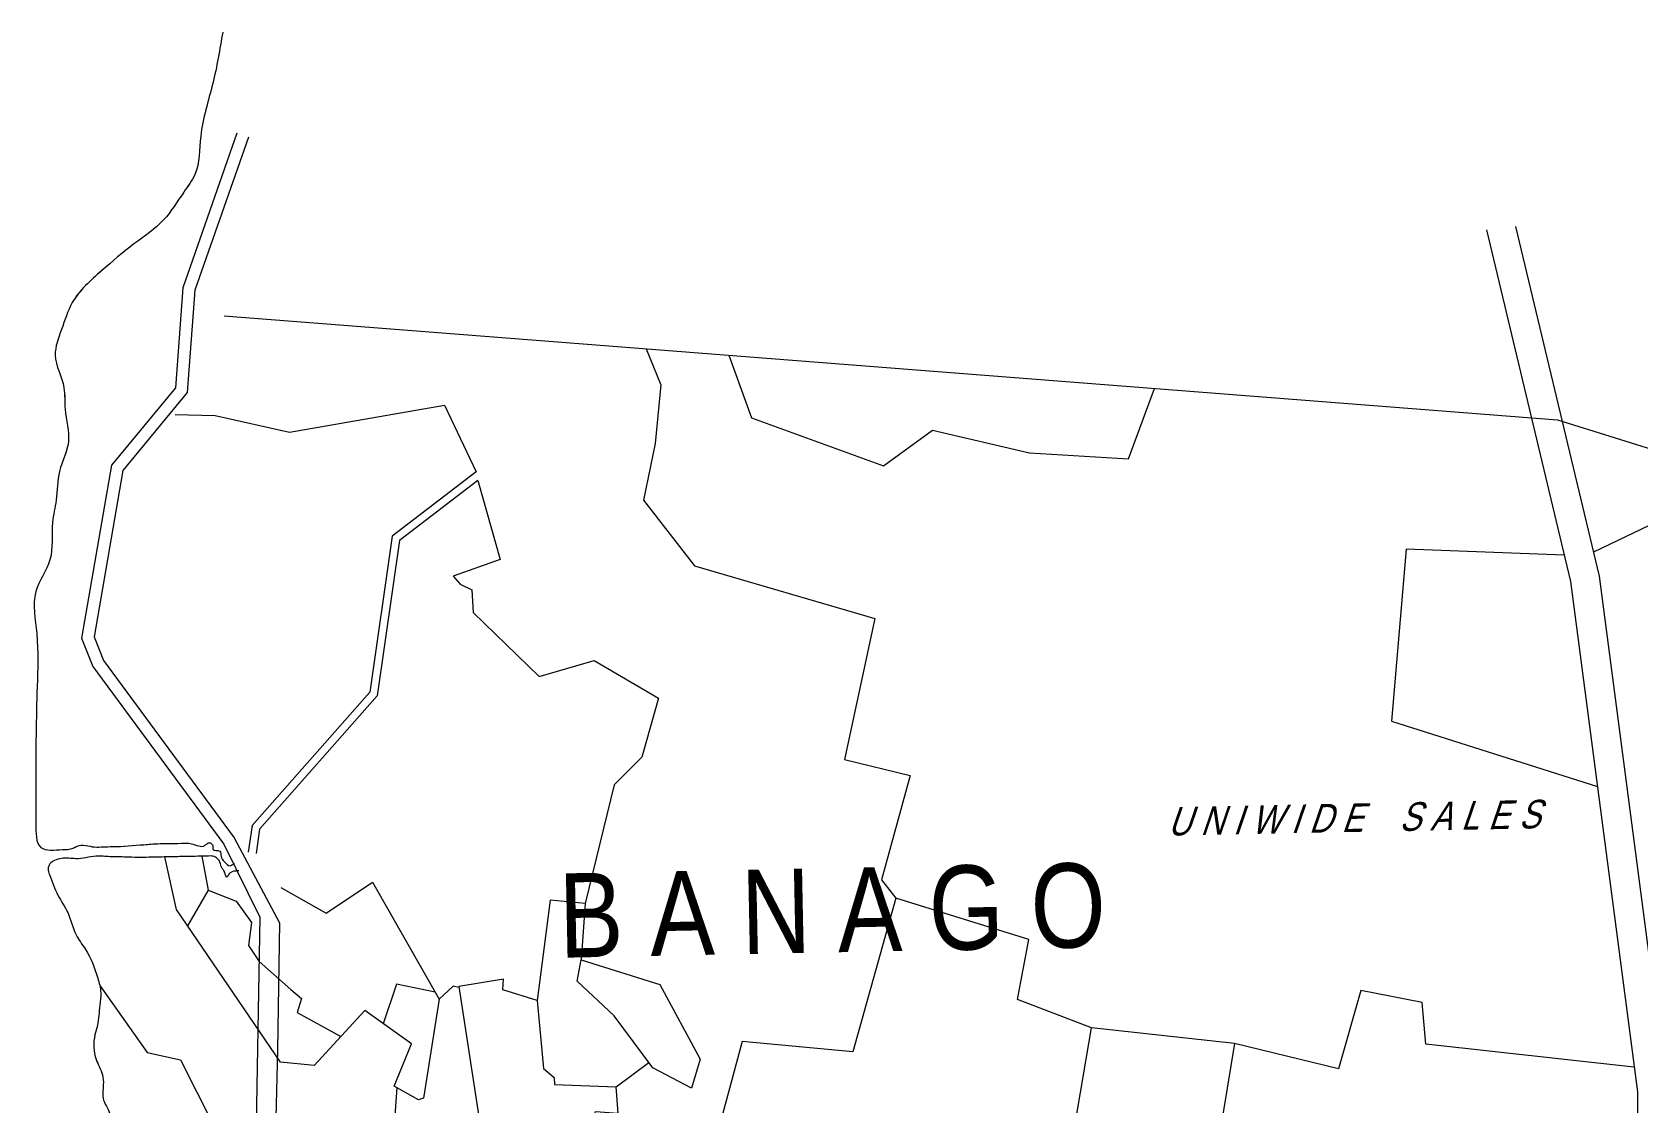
# Model space of a CAD drawing. Header units: metres. Extents: x -460 to 31334, y -1777 to 24987.
# Drawn here: x 102.61 to 103.659, y -744.364 to -743.665 of the extents above; entities that cross this region are included whole.
import ezdxf
from ezdxf.enums import TextEntityAlignment as Align

# ---------------------------------------------------------------- set-up
doc = ezdxf.new("R2010")
doc.units = ezdxf.units.M
doc.header["$MEASUREMENT"] = 0
doc.layers.add('VICINITY_MAP', color=7, linetype='Continuous', lineweight=13)
doc.styles.add('LOT_NO', font='ARIALN.TTF', dxfattribs={"width": 1.5})

# ---------------------------------------------------------------- blocks, each defined once
blk = doc.blocks.new('KQEFDFDFG')
at = {"layer": 'VICINITY_MAP', "color": 250, "lineweight": 0}
for p, q in [((26100.206, 5398.174), (26162.17, 5393.34)), ((26162.17, 5393.34), (26237.266, 5369.734)), ((26112, 5390.523), (26108.365, 5387.731)), ((26170.804, 5390.542), (26163.83, 5387.194)), ((26108.365, 5387.731), (26107.327, 5380.528)), ((26107.327, 5380.528), (26101.857, 5374.336)), ((26101.857, 5374.336), (26101.699, 5373.206))]:
    blk.add_line(p, q, dxfattribs=at)
for points in [[(26100.806, 5406.651), (26098.296, 5399.475), (26097.946, 5394.828), (26094.977, 5391.233), (26093.59, 5383.196), (26094.114, 5381.88), (26100.193, 5373.63), (26101.864, 5370.238), (26101.764, 5364.16), (26101.611, 5355.338), (26101.496, 5350.033), (26101.777, 5347), (26102.272, 5344.358)], [(26101.337, 5406.465), (26098.851, 5399.359), (26098.494, 5394.607), (26095.506, 5390.99), (26094.171, 5383.256), (26094.609, 5382.156), (26100.676, 5373.924), (26102.78, 5369.985), (26102.699, 5364.076), (26102.479, 5355.223), (26102.497, 5350.072), (26102.67, 5347.075), (26103.168, 5344.403)], [(26158.863, 5402.165), (26162.769, 5385.837), (26165.882, 5362.132), (26165.827, 5348.953)], [(26160.213, 5402.311), (26164.096, 5386.082), (26167.231, 5362.217), (26167.174, 5348.758)], [(26119.827, 5396.643), (26120.504, 5394.97), (26120.237, 5392.241), (26119.702, 5389.613), (26122.061, 5386.562), (26130.448, 5384.112), (26129.028, 5377.568), (26132.09, 5376.828), (26130.755, 5371.969), (26131.413, 5371.128), (26129.417, 5363.984), (26124.276, 5364.469), (26123.381, 5361.14), (26138.985, 5356.096), (26140.516, 5365.1), (26137.069, 5366.42), (26137.602, 5369.208), (26131.413, 5371.128)], [(26123.663, 5396.344), (26124.712, 5393.433), (26130.841, 5391.209), (26133.125, 5392.86), (26137.625, 5391.807), (26142.232, 5391.529), (26143.434, 5394.801)], [(26097.944, 5393.59), (26099.799, 5393.534), (26103.243, 5392.769), (26110.446, 5394.024), (26111.921, 5390.928), (26108.02, 5387.932), (26106.977, 5380.69), (26101.507, 5374.497), (26101.334, 5373.257)], [(26112, 5390.523), (26113.041, 5386.845), (26110.846, 5386.072), (26111.178, 5385.711), (26111.724, 5385.441), (26111.788, 5384.384), (26114.853, 5381.42), (26117.411, 5382.162), (26120.387, 5380.406), (26119.625, 5377.671), (26118.332, 5376.393), (26116.993, 5370.878), (26116.797, 5368.26), (26120.449, 5367.113), (26122.333, 5363.655), (26121.931, 5362.296), (26120.13, 5363.249), (26118.334, 5365.653), (26116.619, 5367.267), (26116.797, 5368.26)], [(26162.477, 5387.058), (26155.136, 5387.333), (26154.447, 5379.35), (26164.019, 5376.316)], [(26111.121, 5366.973), (26110.85, 5367.037), (26110.202, 5366.431), (26109.469, 5361.834), (26109.24, 5361.763), (26108.105, 5362.4), (26108.924, 5364.361), (26106.749, 5365.901), (26104.391, 5363.348), (26102.837, 5363.515), (26097.993, 5370.605), (26097.464, 5373.038)], [(26099.177, 5373.073), (26099.476, 5371.501), (26098.516, 5369.84)], [(26102.841, 5371.621), (26104.949, 5370.435), (26107.112, 5371.867), (26110.202, 5366.431)], [(26099.476, 5371.501), (26100.769, 5370.992), (26101.484, 5369.992), (26101.345, 5368.921), (26101.841, 5368.183), (26103.31, 5366.877), (26103.799, 5366.459), (26103.598, 5365.814), (26105.635, 5364.695)], [(26116.993, 5370.878), (26115.356, 5371.033), (26114.756, 5366.373), (26115.05, 5363.213), (26115.553, 5362.795), (26115.56, 5362.465), (26118.432, 5362.358), (26119.949, 5363.491)], [(26114.756, 5366.373), (26113.163, 5366.862), (26113.186, 5367.357), (26111.114, 5367.019), (26112.061, 5360.872), (26114.248, 5360.421), (26116.951, 5358.86), (26117.466, 5361.211), (26118.523, 5361.133), (26118.432, 5362.358)], [(26094.436, 5367.064), (26096.629, 5363.955), (26098.186, 5363.612), (26100.467, 5359.118), (26105.669, 5358.26), (26107.291, 5357.331), (26107.923, 5357.824), (26108.259, 5362.314)], [(26110.017, 5366.757), (26108.222, 5367.135), (26107.607, 5365.293)], [(26165.702, 5363.274), (26156.051, 5364.351), (26155.878, 5366.286), (26153.025, 5366.83), (26151.994, 5363.201), (26147.156, 5364.374), (26140.516, 5365.1)], [(26147.156, 5364.374), (26145.455, 5353.999), (26151.027, 5352.94), (26150.329, 5349.351), (26155.409, 5352.827), (26161.814, 5353.59), (26165.735, 5353.167)]]:
    blk.add_lwpolyline(points, dxfattribs=at)
for points in [[(26100.146, 5411.343), (26099.683, 5408.952), (26099.126, 5406.509), (26098.85, 5404.733), (26098.338, 5403.915), (26097.4, 5402.623), (26096.024, 5401.508), (26094.525, 5400.267), (26093.156, 5398.78), (26092.653, 5397.527), (26092.366, 5396.341), (26092.769, 5394.827), (26092.82, 5393.834), (26092.975, 5392.321), (26092.567, 5390.946), (26092.407, 5389.607), (26092.241, 5388.579), (26092.12, 5386.837), (26091.466, 5385.364), (26091.505, 5383.408), (26091.523, 5380.955), (26091.473, 5378.727), (26091.459, 5376.304), (26091.462, 5374.596), (26091.702, 5373.483), (26092.699, 5373.378), (26093.195, 5373.45), (26093.379, 5373.547), (26094.188, 5373.501), (26094.592, 5373.509), (26095.027, 5373.518), (26096.486, 5373.609), (26097.138, 5373.653), (26097.573, 5373.662), (26098.226, 5373.675), (26098.693, 5373.653), (26099.316, 5373.572), (26099.531, 5373.701), (26099.689, 5373.549), (26099.692, 5373.393), (26100.005, 5373.306), (26100.072, 5373.059), (26100.169, 5372.875), (26100.232, 5372.814), (26100.485, 5372.633), (26100.577, 5372.666), (26100.7, 5372.73)], [(26100.894, 5372.392), (26100.4, 5372.196), (26100.34, 5372.102), (26100.242, 5372.317), (26100.146, 5372.471), (26100.081, 5372.594), (26100.048, 5372.717), (26099.856, 5372.993), (26099.636, 5373.082), (26099.481, 5373.079), (26099.357, 5373.076), (26098.86, 5373.066), (26098.518, 5373.059), (26098.145, 5373.052), (26097.803, 5373.045), (26097.43, 5373.038), (26096.995, 5373.029), (26096.716, 5373.023), (26096.188, 5373.013), (26095.659, 5373.033), (26094.912, 5373.05), (26094.259, 5373.068), (26093.329, 5372.956), (26092.987, 5372.98), (26092.336, 5372.874), (26092.121, 5372.714), (26092.033, 5372.495), (26092.1, 5372.217), (26092.492, 5371.262), (26092.943, 5370.463), (26093.337, 5369.415), (26093.754, 5368.771), (26094.341, 5367.416), (26094.479, 5366.735), (26094.431, 5366.152), (26094.325, 5365.218), (26094.21, 5364.781), (26094.264, 5363.633), (26094.557, 5362.924), (26094.598, 5362.459), (26094.612, 5361.745), (26094.907, 5361.006), (26094.731, 5360.443), (26094.595, 5359.477), (26094.264, 5358.912), (26093.912, 5357.88), (26093.496, 5356.94), (26093.42, 5356.068), (26093.341, 5355.352), (26093.837, 5353.84), (26094.077, 5352.727), (26094.115, 5352.386), (26094.21, 5352.295), (26094.458, 5350.783), (26094.199, 5349.753), (26094.087, 5349.129), (26094.043, 5348.228), (26093.775, 5347.632), (26093.536, 5347.161), (26093.204, 5346.658), (26092.967, 5346.094), (26093.134, 5345.476), (26093.959, 5344.654), (26094.892, 5344.61), (26095.723, 5345.031), (26096.37, 5345.323), (26096.863, 5345.55), (26097.39, 5345.623), (26099.087, 5344.694), (26099.533, 5344.144), (26101.612, 5342.787), (26102.395, 5342.461), (26102.926, 5342.357)]]:
    blk.add_spline(points, degree=3, dxfattribs=at)
blk.add_open_spline([(26100.146, 5411.343), (26100.012, 5410.541), (26099.74, 5408.912), (26099.027, 5406.786), (26099.097, 5404.931), (26098.193, 5403.751), (26097.458, 5402.495), (26095.943, 5401.499), (26094.519, 5400.265), (26093.132, 5399.044), (26092.69, 5397.573), (26092.148, 5396.223), (26092.872, 5395.027), (26092.748, 5393.658), (26093.185, 5392.331), (26092.451, 5390.993), (26092.473, 5389.7), (26092.129, 5388.361), (26092.367, 5386.826), (26091.17, 5385.311), (26091.621, 5383.221), (26091.514, 5381.032), (26091.467, 5378.675), (26091.453, 5376.492), (26091.47, 5374.897), (26091.447, 5373.249), (26092.547, 5373.392), (26093.114, 5373.379), (26093.548, 5373.682), (26094.059, 5373.462), (26094.602, 5373.517), (26095.371, 5373.513), (26096.217, 5373.588), (26097.066, 5373.656), (26097.645, 5373.663), (26098.167, 5373.667), (26098.738, 5373.706), (26099.225, 5373.403), (26099.511, 5373.778), (26099.73, 5373.58), (26099.63, 5373.298), (26100.084, 5373.4), (26100.043, 5373.061), (26100.137, 5372.898), (26100.287, 5372.77), (26100.414, 5372.588), (26100.573, 5372.663), (26100.626, 5372.691), (26100.65, 5372.703)], degree=3, knots=[0, 0, 0, 0, 48.70454, 98.825451, 134.769895, 154.068388, 186.001839, 221.42636, 260.340883, 300.769725, 327.767574, 352.174304, 383.509099, 403.394149, 433.819351, 462.49991, 489.466531, 510.29953, 545.219946, 577.455851, 616.585485, 665.656686, 710.216199, 758.67834, 792.844739, 815.623909, 835.668308, 845.690507, 849.859414, 866.067536, 874.147794, 882.849605, 912.089138, 925.156591, 933.858402, 946.911085, 956.255115, 968.825118, 973.835354, 978.22882, 981.334352, 987.823226, 992.945218, 997.112327, 998.869713, 1005.08369, 1007.049072, 1008.670206, 1008.670206, 1008.670206, 1008.670206], dxfattribs=at)
blk.add_open_spline([(26100.65, 5372.703), (26100.667, 5372.712), (26100.684, 5372.721), (26100.7, 5372.73)], degree=3, dxfattribs=at)
at = {"layer": 'VICINITY_MAP', "color": 250, "lineweight": 0, "ltscale": 2, "style": 'LOT_NO', "oblique": 20}
blk.add_text('U N I W I D E    S A L E S', height=1.32075, rotation=1.14207, dxfattribs=at).set_placement((26152.712, 5373.803), align=Align.BOTTOM_CENTER)
at = {"layer": 'VICINITY_MAP', "color": 250, "lineweight": 0, "style": 'LOT_NO'}
blk.add_text('B A N A G O', height=3.91333, rotation=1.14207, dxfattribs=at).set_placement((26128.528, 5367.435), align=Align.BOTTOM_CENTER)

msp = doc.modelspace()

# ---------------------------------------------------------------- block references
at = {"color": 252, "lineweight": 13, "xscale": 0.01406005031200456, "yscale": 0.01406005031200456, "zscale": 0.01406005031200456}
msp.add_blockref('KQEFDFDFG', (-264.23522, -819.74891), dxfattribs=at)

doc.saveas('drawing.dxf')
